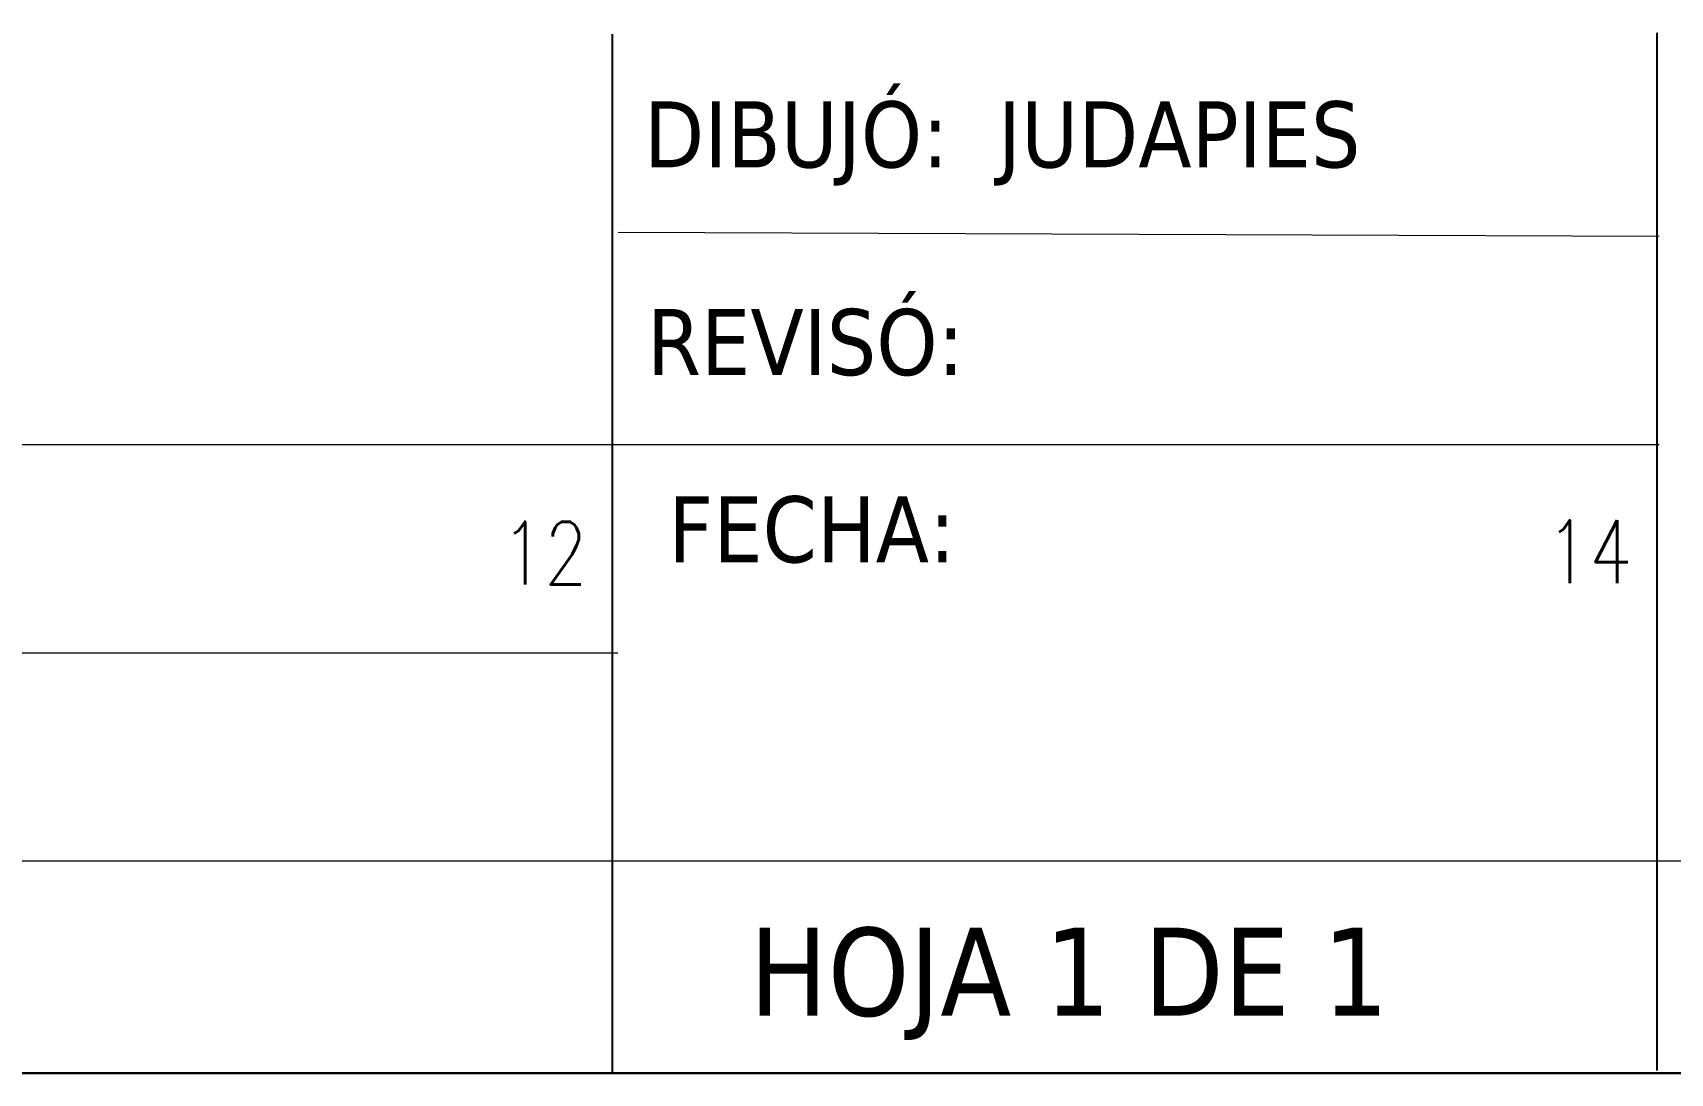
# Model space of a CAD drawing. Header units: inches. Extents: x 15 to 148, y 10 to 111.
# Drawn here: x 141.906 to 145.169, y 94.574 to 96.648 of the extents above; entities that cross this region are included whole.
import ezdxf
from ezdxf.enums import TextEntityAlignment as Align

# ---------------------------------------------------------------- set-up
doc = ezdxf.new("R2010")
doc.units = ezdxf.units.IN
doc.header["$MEASUREMENT"] = 0
doc.linetypes.add('CENTERX2', pattern=[20.32, 12.7, -2.54, 2.54, -2.54])
for name, color, linetype in [('BLK_12AWG', 7, 'Continuous'), ('CONTORNO', 179, 'Continuous'), ('WIREFIXED', 7, 'Continuous')]:
    doc.layers.add(name, color=color, linetype=linetype)
doc.styles.add('SLDTEXTSTYLE0', font='tahoma.ttf')
doc.styles.add('WD', font='romans.shx')

# ---------------------------------------------------------------- blocks, each defined once
blk = doc.blocks.new('WD_WNV')
at = {"style": 'WD', "flags": 1}
for tag, p in [('W01USER', (-0.0625, 0.0938)), ('W02USER', (-0.0625, 0.0859)), ('W03USER', (-0.0625, 0.0781)), ('W04USER', (-0.0625, 0.0703)), ('W05USER', (-0.0625, 0.0625)), ('W06USER', (-0.0625, 0.0547)), ('W07USER', (-0.0625, 0.0469)), ('W08USER', (-0.0625, 0.0391)), ('W09USER', (-0.0625, 0.0312)), ('W10USER', (-0.0625, 0.0234))]:
    blk.add_attdef(tag, text='', height=0.005, dxfattribs=at).set_placement(p, align=Align.CENTER)
at = {"linetype": 'Continuous', "style": 'WD', "width": 0.8}
blk.add_attdef('WIRENO', text='', height=0.125, dxfattribs=at).set_placement((-0.05, 0), align=Align.MIDDLE_RIGHT)

msp = doc.modelspace()

# ---------------------------------------------------------------- linework, layer by layer
at = {"color": 7, "linetype": 'Continuous', "lineweight": 0}
for p, q in [((145.147, 96.2413), (143.073, 96.2494)), ((145.147, 95.8263), (136.8465, 95.8263)), ((143.0721, 95.4113), (136.8465, 95.4113)), ((147.637, 94.9963), (136.8465, 94.9963))]:
    msp.add_line(p, q, dxfattribs=at)
at = {"color": 7, "linetype": 'Continuous'}
msp.add_line((126.9102, 94.5738), (147.6602, 94.5738), dxfattribs=at)
at = {"color": 7, "linetype": 'CENTERX2', "lineweight": 0}
msp.add_line((136.8435, 94.5755), (147.637, 94.5755), dxfattribs=at)
at = {"layer": 'BLK_12AWG'}
for p, q in [((145.1434, 94.579), (145.1434, 96.6477)), ((143.0615, 94.5763), (143.0615, 96.6449))]:
    msp.add_line(p, q, dxfattribs=at)

# ---------------------------------------------------------------- block references
at = {"layer": 'WIREFIXED'}
ref = msp.add_blockref('WD_WNV', (143.0615, 95.6106), dxfattribs=at)
ref.add_attrib('WIRENOF', '12', dxfattribs={"linetype": 'Continuous', "height": 0.125, "style": 'WD', "width": 0.8}).set_placement((143.0115, 95.6106), align=Align.MIDDLE_RIGHT)
ref = msp.add_blockref('WD_WNV', (145.1434, 95.6134), dxfattribs=at)
ref.add_attrib('WIRENOF', '14', dxfattribs={"linetype": 'Continuous', "height": 0.125, "style": 'WD', "width": 0.8}).set_placement((145.0934, 95.6134), align=Align.MIDDLE_RIGHT)

# ---------------------------------------------------------------- texts
at = {"color": 7, "linetype": 'Continuous', "lineweight": 0, "attachment_point": 1, "style": 'SLDTEXTSTYLE0'}
for s, insert, char_height in [('REVISÓ:', (143.1301, 96.0971), 0.13176), ('FECHA:', (143.173, 95.7239), 0.13176), ('HOJA 1 DE 1', (143.3345, 94.864), 0.175683)]:
    msp.add_mtext(s, dxfattribs=dict(at, insert=insert, char_height=char_height))
at = {"layer": 'CONTORNO', "color": 7, "insert": (143.1246, 96.511), "char_height": 0.131763, "attachment_point": 1, "style": 'SLDTEXTSTYLE0'}
msp.add_mtext('DIBUJÓ:  JUDAPIES', dxfattribs=at)

doc.saveas('drawing.dxf')
